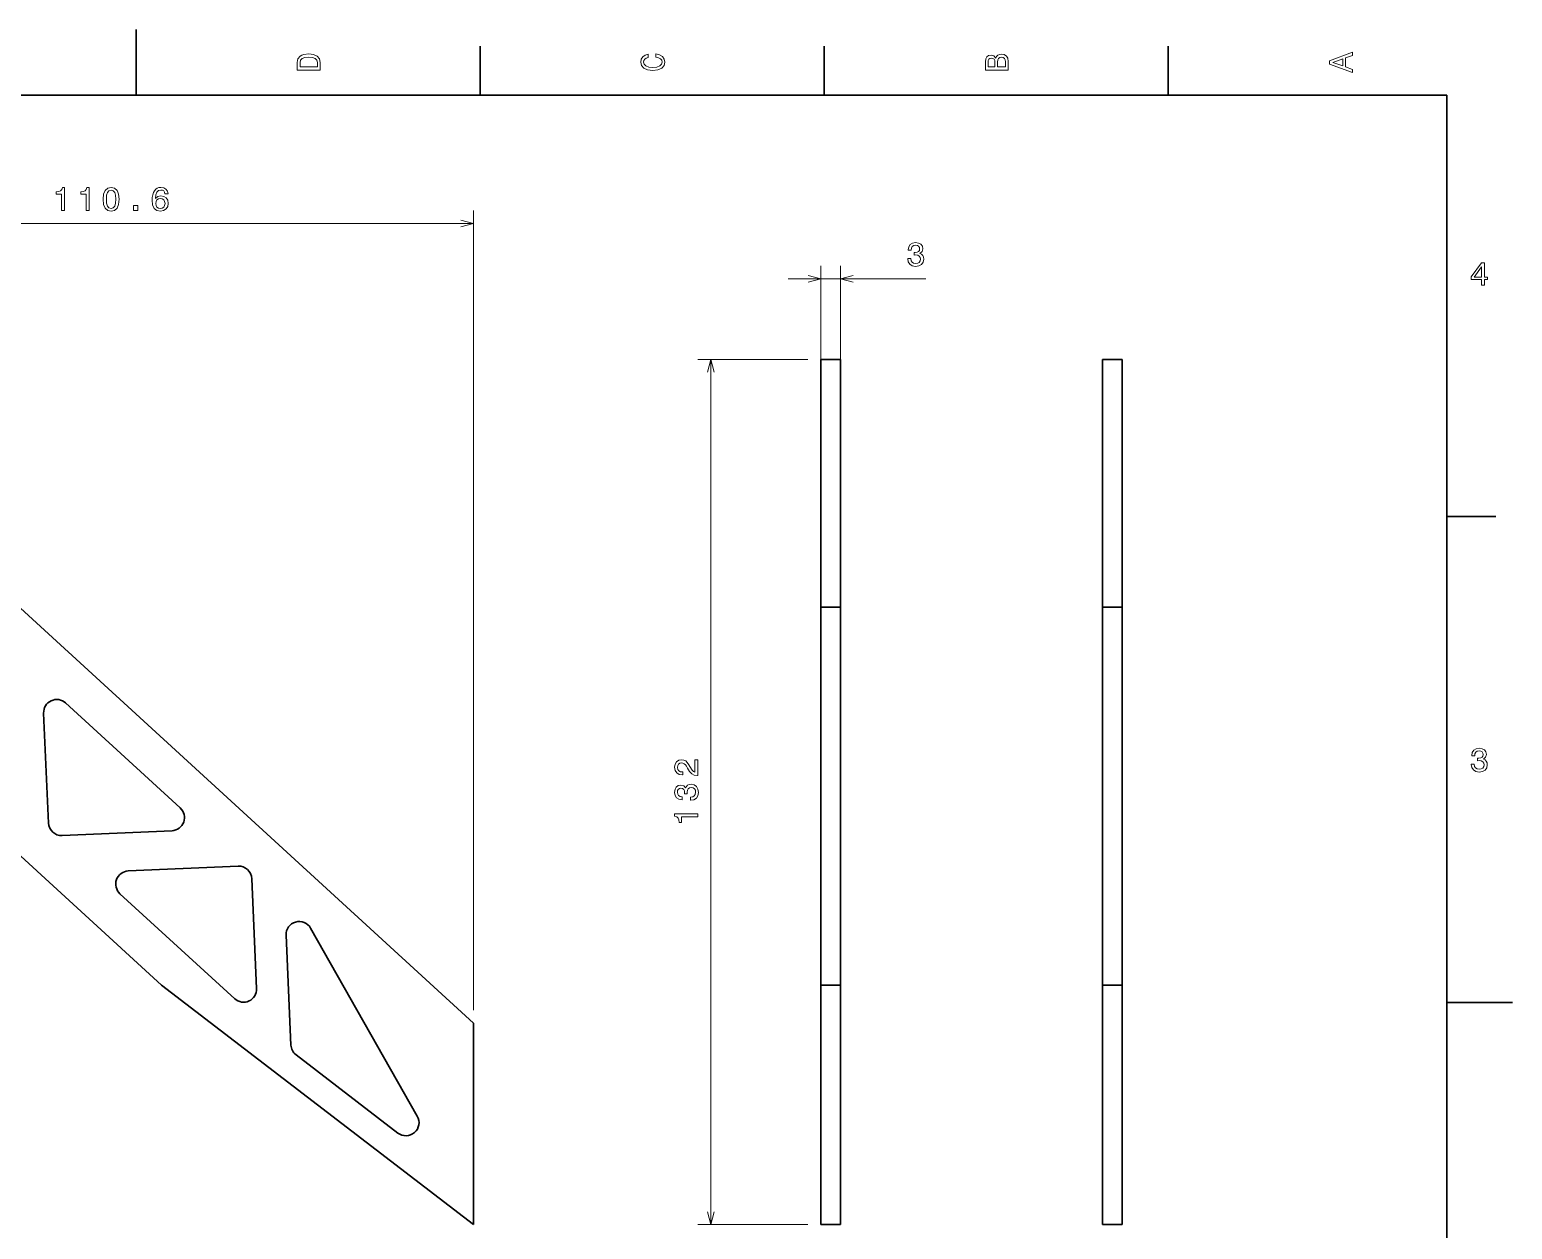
# Model space of a CAD drawing. Extents: x 0 to 420, y 0 to 297.
# Drawn here: x 193.7 to 420, y 113.8 to 297 of the extents above; entities that cross this region are included whole.
import ezdxf

# ---------------------------------------------------------------- set-up
doc = ezdxf.new("R2010")
doc.units = 0

msp = doc.modelspace()

# ---------------------------------------------------------------- linework, layer by layer
at = {"color": 7, "lineweight": 35, "ltscale": 0.25}
for p, q in [((210, 287), (210, 297)), ((410, 148.5), (420, 148.5))]:
    msp.add_line(p, q, dxfattribs=at)
at = {"color": 7, "lineweight": 35, "ltscale": 0.1875}
for p, q in [((262.5, 287), (262.5, 294.5)), ((315, 287), (315, 294.5)), ((367.5, 287), (367.5, 294.5)), ((410, 222.699997), (417.5, 222.699997))]:
    msp.add_line(p, q, dxfattribs=at)
at = {"color": 7, "lineweight": 35}
for p, q in [((410, 287), (10, 287)), ((410, 10), (410, 287)), ((261.481476, 145.321747), (150.88028, 246.649811)), ((314.480835, 246.649811), (314.480835, 208.849808)), ((317.480835, 246.649811), (317.480835, 208.849808)), ((357.480835, 246.649811), (357.480835, 208.849808)), ((360.480835, 246.649811), (360.480835, 208.849808)), ((213.88028, 151.131927), (150.88028, 208.849808)), ((314.480835, 151.131927), (314.480835, 208.849808)), ((317.480835, 151.131927), (317.480835, 208.849808)), ((357.480835, 151.131927), (357.480835, 208.849808)), ((360.480835, 151.131927), (360.480835, 208.849808)), ((199.231323, 194.215332), (216.738022, 178.176437)), ((225.035934, 149.048935), (207.529236, 165.087814)), ((236.619873, 159.829636), (252.90213, 131.12619)), ((261.481476, 114.606232), (213.88028, 151.131927)), ((314.480835, 114.606232), (314.480835, 151.131927)), ((317.480835, 114.606232), (317.480835, 151.131927)), ((357.480835, 114.606232), (357.480835, 151.131927)), ((360.480835, 114.606232), (360.480835, 151.131927)), ((261.481476, 114.606232), (261.481476, 145.321747))]:
    msp.add_line(p, q, dxfattribs=at)
at = {"color": 7, "lineweight": 13}
for p, q in [((261.481476, 147.321747), (261.481476, 269.397156)), ((150.88028, 267.397156), (261.481476, 267.397156)), ((314.480835, 116.606232), (314.480835, 260.964355)), ((317.480835, 116.606232), (317.480835, 260.964355)), ((309.480835, 258.964355), (330.520538, 258.964355))]:
    msp.add_line(p, q, dxfattribs=at)
at = {"color": 34, "lineweight": 13, "ltscale": 0.419566}
for p, q in [((312.480835, 246.649811), (295.698212, 246.649811)), ((312.480835, 114.606232), (295.698212, 114.606232))]:
    msp.add_line(p, q, dxfattribs=at)
at = {"color": 34, "lineweight": 13}
msp.add_line((297.698212, 114.606232), (297.698212, 246.649811), dxfattribs=at)
at = {"color": 7, "lineweight": 35, "ltscale": 0.075}
for p, q in [((317.480835, 246.649811), (314.480835, 246.649811)), ((360.480835, 246.649811), (357.480835, 246.649811)), ((317.480835, 208.849808), (314.480835, 208.849808)), ((360.480835, 208.849808), (357.480835, 208.849808)), ((317.480835, 151.131927), (314.480835, 151.131927)), ((360.480835, 151.131927), (357.480835, 151.131927)), ((317.480835, 114.606232), (314.480835, 114.606232)), ((360.480835, 114.606232), (357.480835, 114.606232))]:
    msp.add_line(p, q, dxfattribs=at)
at = {"color": 7, "lineweight": 35, "ltscale": 0.419721}
for p, q in [((196.616104, 175.880432), (195.882187, 192.653214)), ((215.474396, 174.703674), (198.701614, 173.969757)), ((208.792847, 168.560577), (225.565643, 169.294495)), ((227.651154, 167.383835), (228.385071, 150.611053)), ((233.616089, 141.98262), (232.882202, 158.755402))]:
    msp.add_line(p, q, dxfattribs=at)
at = {"color": 7, "lineweight": 35, "ltscale": 0.489956}
msp.add_line((249.945007, 128.552673), (234.396667, 140.483337), dxfattribs=at)
at = {"color": 7, "lineweight": 13}
for points in [[(234.583206, 291.994965), (234.583206, 290.829987), (238.083206, 290.829987), (238.083206, 291.994965), (237.97226, 292.544678), (237.634354, 292.953186), (237.084641, 293.205353), (236.333206, 293.296112), (235.566635, 293.215424), (235.264038, 293.114563), (235.021973, 292.973358), (234.694153, 292.56485), (234.613464, 292.297546)], [(235.001801, 291.959656), (235.077438, 292.342957), (235.309433, 292.605194), (235.722977, 292.761536), (236.333206, 292.811951), (236.923264, 292.7565), (237.336807, 292.600159), (237.583923, 292.332855), (237.664612, 291.959656), (237.664612, 291.299011), (235.001801, 291.299011)], [(289.282074, 292.817017), (289.705688, 292.716156), (290.008301, 292.549713), (290.194885, 292.317719), (290.255402, 292.04541), (290.164642, 291.71759), (289.892303, 291.460388), (289.448486, 291.28891), (288.833221, 291.233429), (288.222992, 291.28891), (287.774139, 291.455353), (287.501801, 291.712555), (287.405975, 292.04541), (287.456421, 292.287476), (287.597626, 292.494232), (287.824585, 292.65564), (288.137268, 292.766571), (288.137268, 293.245697), (287.658142, 293.094391), (287.295044, 292.832153), (287.068085, 292.47406), (286.987396, 292.04541), (287.113495, 291.510803), (287.466492, 291.102325), (288.046478, 290.840057), (288.833221, 290.749298), (289.619965, 290.840057), (290.199951, 291.102325), (290.558014, 291.510803), (290.679047, 292.04541), (290.583221, 292.514404), (290.315918, 292.89267), (289.877167, 293.159943), (289.282074, 293.301147)], [(341.192017, 292.630402), (340.899506, 292.983429), (340.70282, 293.074219), (340.460754, 293.104462), (340.082489, 293.03891), (339.810181, 292.842224), (339.643738, 292.524506), (339.583221, 292.080688), (339.583221, 290.835022), (343.083221, 290.835022), (343.083221, 292.151306), (343.012604, 292.620331), (342.805847, 292.968292), (342.478027, 293.18515), (342.034241, 293.260803), (341.736694, 293.215424), (341.489563, 293.094391), (341.308014, 292.897705)], [(341.035675, 291.984863), (341.035675, 291.299011), (340.001801, 291.299011), (340.001801, 292.025208), (340.032074, 292.297546), (340.122833, 292.489197), (340.279175, 292.605194), (340.511169, 292.645538), (340.743164, 292.600159), (340.904541, 292.479126), (341.005402, 292.272339)], [(342.664642, 292.095825), (342.664642, 291.299011), (341.45929, 291.299011), (341.45929, 292.050446), (341.494598, 292.368164), (341.600525, 292.595093), (341.782074, 292.731262), (342.044312, 292.776672), (342.321686, 292.731262), (342.513336, 292.605194), (342.629333, 292.393372)], [(395.583221, 290.466858), (395.583221, 290.930847), (394.554413, 291.299011), (394.554413, 292.695984), (395.583221, 293.064117), (395.583221, 293.538177), (392.078186, 292.257202), (392.078186, 291.742798)], [(394.125732, 291.460388), (392.582489, 292), (394.125732, 292.539642)], [(198.618057, 269.397156), (199.076996, 269.397156), (199.076996, 272.922363), (198.734055, 272.922363), (198.64328, 272.614746), (198.461716, 272.407959), (198.184341, 272.286926), (197.801056, 272.246582), (197.801056, 271.888519), (198.618057, 271.888519)], [(202.35408, 269.397156), (202.813019, 269.397156), (202.813019, 272.922363), (202.470078, 272.922363), (202.379303, 272.614746), (202.197739, 272.407959), (201.920364, 272.286926), (201.537079, 272.246582), (201.537079, 271.888519), (202.35408, 271.888519)], [(204.965454, 271.106812), (205.041107, 270.315033), (205.278137, 269.750183), (205.656387, 269.407257), (206.180878, 269.296295), (206.700333, 269.407257), (207.078583, 269.750183), (207.310562, 270.315033), (207.391251, 271.106812), (207.310562, 271.893555), (207.214737, 272.206238), (207.078583, 272.46344), (206.700333, 272.806396), (206.180878, 272.922363), (205.656387, 272.806396), (205.278137, 272.458405), (205.041107, 271.893555)], [(205.449615, 271.106812), (205.48996, 271.717041), (205.616043, 272.155792), (205.842987, 272.413025), (206.180878, 272.503784), (206.513733, 272.413025), (206.740677, 272.155792), (206.86676, 271.717041), (206.907104, 271.106812), (206.86676, 270.491547), (206.740677, 270.052765), (206.513733, 269.795563), (206.180878, 269.709839), (205.842987, 269.795563), (205.616043, 270.052765), (205.48996, 270.491547)], [(214.863312, 271.954071), (214.767487, 272.362579), (214.545578, 272.665161), (214.202637, 272.856812), (213.758835, 272.922363), (213.461288, 272.887085), (213.204071, 272.79126), (212.977142, 272.634918), (212.785492, 272.413025), (212.634201, 272.13562), (212.523254, 271.797729), (212.452637, 271.399323), (212.432465, 270.95047), (212.513153, 270.234344), (212.760284, 269.714874), (213.158691, 269.402191), (213.703369, 269.296295), (214.192566, 269.387085), (214.565765, 269.624115), (214.807831, 269.997314), (214.893555, 270.471375), (214.807831, 270.95047), (214.575836, 271.318634), (214.217773, 271.550629), (213.773956, 271.631317), (213.294861, 271.530457), (212.936798, 271.242981), (213.012451, 271.797729), (213.173828, 272.196167), (213.420944, 272.433167), (213.763885, 272.513885), (214.016052, 272.473541), (214.207687, 272.367615), (214.333771, 272.191101), (214.399323, 271.954071)], [(209.568924, 269.397156), (210.264893, 269.397156), (210.264893, 270.14859), (209.568924, 270.14859)], [(214.404373, 270.466309), (214.348892, 270.14859), (214.207687, 269.906525), (213.980743, 269.745148), (213.698318, 269.694702), (213.400772, 269.745148), (213.173828, 269.901489), (213.027573, 270.143555), (212.982178, 270.461273), (213.032623, 270.773956), (213.173828, 271.010986), (213.405823, 271.162292), (213.718491, 271.217773), (213.990829, 271.162292), (214.207687, 271.016022), (214.348892, 270.778992)], [(327.731628, 262.063782), (327.731628, 262.028473), (327.812317, 261.544342), (328.049347, 261.181213), (328.422546, 260.949219), (328.916779, 260.863495), (329.441284, 260.949219), (329.834656, 261.171143), (330.086823, 261.52417), (330.177582, 261.978058), (330.137238, 262.275604), (330.026276, 262.51767), (329.844727, 262.704285), (329.602661, 262.840454), (329.930481, 263.112762), (330.046448, 263.546478), (329.970825, 263.93985), (329.753967, 264.237427), (329.40094, 264.424011), (328.916779, 264.489563), (328.462891, 264.408875), (328.114899, 264.186981), (327.88797, 263.833954), (327.812317, 263.364929), (327.812317, 263.32962), (328.261169, 263.32962), (328.301514, 263.652405), (328.432617, 263.884399), (328.64444, 264.025604), (328.941986, 264.076019), (329.204254, 264.035675), (329.395874, 263.929779), (329.511871, 263.758301), (329.557281, 263.526306), (329.511871, 263.279205), (329.390839, 263.112762), (329.179016, 263.011902), (328.891571, 262.981659), (328.694885, 262.986694), (328.694885, 262.588287), (328.941986, 262.598358), (329.259705, 262.552979), (329.496765, 262.431946), (329.63797, 262.23526), (329.688385, 261.978058), (329.632904, 261.685547), (329.486664, 261.468689), (329.254669, 261.33252), (328.947052, 261.287109), (328.629303, 261.337555), (328.397339, 261.488861), (328.251068, 261.730927), (328.195587, 262.063782)], [(415.277374, 257.966766), (415.731262, 257.966766), (415.731262, 258.834198), (416.23056, 258.834198), (416.23056, 259.237671), (415.731262, 259.237671), (415.731262, 261.391113), (415.272339, 261.391113), (413.739197, 259.278015), (413.739197, 258.834198), (415.277374, 258.834198)], [(414.162842, 259.237671), (415.277374, 260.806091), (415.277374, 259.237671)], [(413.729126, 184.866226), (413.729126, 184.830917), (413.809814, 184.346771), (414.046844, 183.983658), (414.420044, 183.751663), (414.914276, 183.665939), (415.438782, 183.751663), (415.832153, 183.973572), (416.08429, 184.326599), (416.175079, 184.780487), (416.134735, 185.078033), (416.023773, 185.320114), (415.842224, 185.506714), (415.600159, 185.642883), (415.927948, 185.915222), (416.043945, 186.348938), (415.968292, 186.74231), (415.751434, 187.039856), (415.398407, 187.226456), (414.914276, 187.292023), (414.460388, 187.211319), (414.112396, 186.989426), (413.885468, 186.636398), (413.809814, 186.167374), (413.809814, 186.13208), (414.258636, 186.13208), (414.299011, 186.454834), (414.430115, 186.686829), (414.641937, 186.828033), (414.939484, 186.878479), (415.201721, 186.83812), (415.393372, 186.732224), (415.509369, 186.560745), (415.554749, 186.328766), (415.509369, 186.081635), (415.388336, 185.915222), (415.176514, 185.814346), (414.889069, 185.784088), (414.692383, 185.789139), (414.692383, 185.390717), (414.939484, 185.400803), (415.257202, 185.355423), (415.494232, 185.234375), (415.635468, 185.037689), (415.685883, 184.780487), (415.630402, 184.487976), (415.484161, 184.271118), (415.252167, 184.134949), (414.944519, 184.089569), (414.626801, 184.139999), (414.394806, 184.29129), (414.248566, 184.533371), (414.193085, 184.866226)]]:
    msp.add_lwpolyline(points, close=True, dxfattribs=at)
for points in [[(259.549622, 266.879517), (261.481476, 267.397156), (259.549622, 267.914795)], [(312.548981, 258.446716), (314.480835, 258.964355), (312.548981, 259.481995)], [(319.412689, 259.481995), (317.480835, 258.964355), (319.412689, 258.446716)]]:
    msp.add_lwpolyline(points, dxfattribs=at)
at = {"color": 34, "lineweight": 13}
for points in [[(298.215851, 244.717957), (297.698212, 246.649811), (297.180573, 244.717957)], [(297.180573, 116.538086), (297.698212, 114.606232), (298.215851, 116.538086)]]:
    msp.add_lwpolyline(points, dxfattribs=at)
for points in [[(295.698212, 183.133499), (295.698212, 185.539124), (295.264496, 185.539124), (295.264496, 183.637817), (295.027466, 183.743729), (294.83078, 183.925278), (294.472717, 184.485077), (294.321411, 184.782623), (294.104553, 185.115479), (293.852417, 185.352509), (293.55484, 185.488678), (293.216949, 185.539124), (292.793335, 185.453384), (292.46048, 185.216339), (292.248657, 184.853241), (292.173004, 184.384216), (292.258728, 183.90007), (292.495789, 183.531906), (292.874023, 183.294876), (293.373291, 183.214188), (293.443909, 183.214188), (293.443909, 183.673126), (293.403564, 183.673126), (293.060608, 183.718506), (292.808441, 183.854675), (292.647064, 184.071533), (292.591583, 184.359009), (292.642029, 184.651505), (292.768097, 184.868362), (292.964783, 185.009583), (293.211914, 185.060013), (293.443909, 185.024704), (293.640594, 184.928879), (293.812073, 184.767502), (293.963348, 184.545593), (294.124725, 184.248047), (294.437408, 183.753815), (294.770264, 183.405823), (295.173737, 183.199066), (295.683105, 183.133499)], [(294.598816, 179.357117), (294.634094, 179.357117), (295.118256, 179.43782), (295.481354, 179.67485), (295.713348, 180.04805), (295.799072, 180.542282), (295.713348, 181.066772), (295.491455, 181.460144), (295.138428, 181.712311), (294.68454, 181.803101), (294.386993, 181.762756), (294.144897, 181.651794), (293.958313, 181.470245), (293.822144, 181.228165), (293.549805, 181.555969), (293.116089, 181.671967), (292.722717, 181.596313), (292.425171, 181.379456), (292.238556, 181.026428), (292.173004, 180.542282), (292.253693, 180.088394), (292.475586, 179.740417), (292.828613, 179.513458), (293.297638, 179.43782), (293.332947, 179.43782), (293.332947, 179.886658), (293.010193, 179.927002), (292.778198, 180.058136), (292.636993, 180.269958), (292.586548, 180.567505), (292.626892, 180.829742), (292.732788, 181.021393), (292.904266, 181.13739), (293.136261, 181.18277), (293.383392, 181.13739), (293.549805, 181.016357), (293.650665, 180.804535), (293.680939, 180.517059), (293.675903, 180.320374), (294.07431, 180.320374), (294.064209, 180.567505), (294.109619, 180.885223), (294.230652, 181.122253), (294.427338, 181.263458), (294.68454, 181.313904), (294.977051, 181.258423), (295.193909, 181.112167), (295.330078, 180.880188), (295.375458, 180.57254), (295.325012, 180.254822), (295.173737, 180.022827), (294.931641, 179.876587), (294.598816, 179.821106)], [(295.698212, 176.801208), (295.698212, 177.260162), (292.173004, 177.260162), (292.173004, 176.917206), (292.480652, 176.826431), (292.687408, 176.644882), (292.808441, 176.367493), (292.848816, 175.984222), (293.206879, 175.984222), (293.206879, 176.801208)]]:
    msp.add_lwpolyline(points, close=True, dxfattribs=at)
at = {"color": 7, "lineweight": 35}
for centre, start, end in [((197.88028, 192.740646), 47.505427, 182.505431), ((215.386978, 176.701752), 272.505427, 47.505427), ((198.614197, 175.96785), 182.505431, 272.505427), ((208.88028, 166.5625), 92.505425, 227.505422), ((225.653076, 167.296417), 2.505428, 92.505425), ((234.88028, 158.842834), 29.564402, 182.505431), ((226.386978, 150.523621), 227.505422, 2.505428), ((235.614197, 142.070038), 182.505431, 232.499998), ((251.162537, 130.139374), 232.499998, 29.564402)]:
    msp.add_arc(centre, 2, start, end, dxfattribs=at)

doc.saveas('drawing.dxf')
